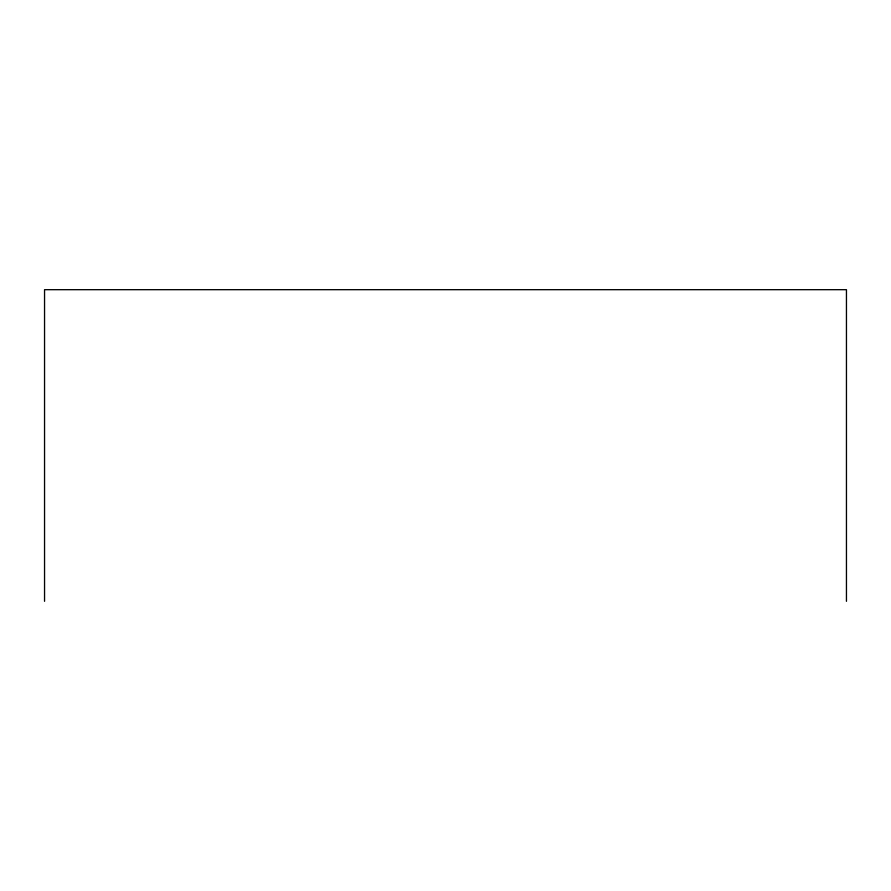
<?xml version="1.0" encoding="UTF-8"?>
<svg xmlns="http://www.w3.org/2000/svg" width="891" height="891" viewBox="0 0 891 891"><rect width="100%" height="100%" fill="white"/><g stroke="black" fill="none" stroke-linecap="round" stroke-linejoin="round"><path stroke-width="1.34" d="M846.45 601.314L846.45 289.686L44.55 289.686L44.55 601.314"/></g></svg>
